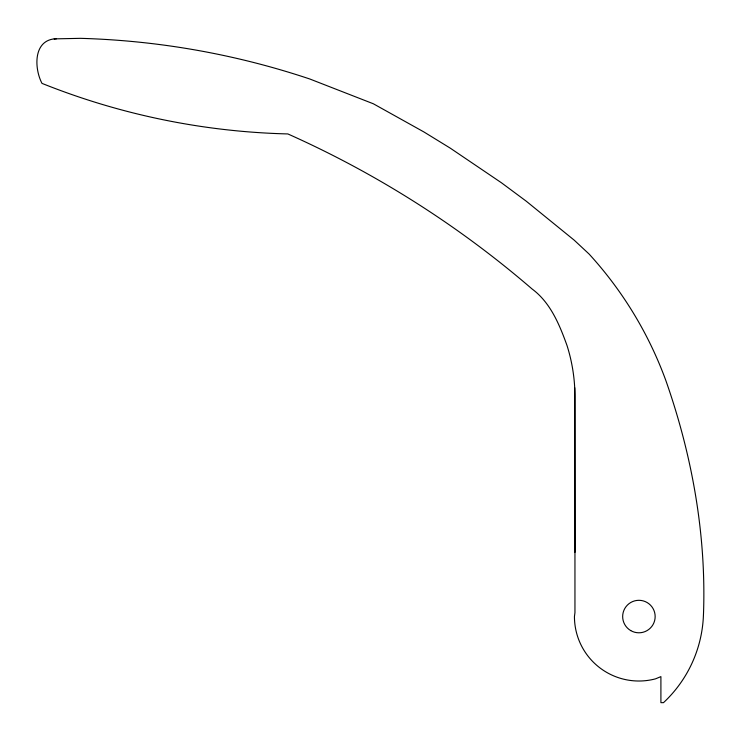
<?xml version="1.0" encoding="UTF-8"?>
<svg xmlns="http://www.w3.org/2000/svg" width="741" height="741" viewBox="0 0 741 741"><rect width="100%" height="100%" fill="white"/><g stroke="black" fill="none" stroke-linecap="round" stroke-linejoin="round"><path stroke-width="1.11" d="M54.176 38.884C33.002 41.301 34.401 69.052 41.996 83.381A707.85 707.85 0 0 0 287.86 133.936A994.793 994.793 0 0 1 532.103 288.999C550.47 302.569 559.483 324.641 566.995 345.463C572.219 361.895 574.905 379.105 574.951 396.342L574.951 612.677L574.442 616.549A64.467 64.467 0 0 0 655.59 678.821L660.907 676.616L660.907 702.663L663.491 702.663A125.905 125.905 0 0 0 703.376 616.549L703.524 613.122C706.256 534.187 692.038 455.178 665.946 380.8A381.42 381.42 0 0 0 589.086 254.033L574.21 240.167L526.23 201.181L501.407 182.749L450.204 148.107L423.861 131.926L373.353 103.777L309.84 79.009A793.806 793.806 0 0 0 80.473 38.337L54.176 38.884L56.325 38.838M574.729 387.728L574.951 552.341M630.748 630.6A16.246 16.246 0 0 0 655.155 616.595A16.246 16.246 0 0 0 630.823 602.461A16.246 16.246 0 0 0 630.748 630.6"/></g></svg>
